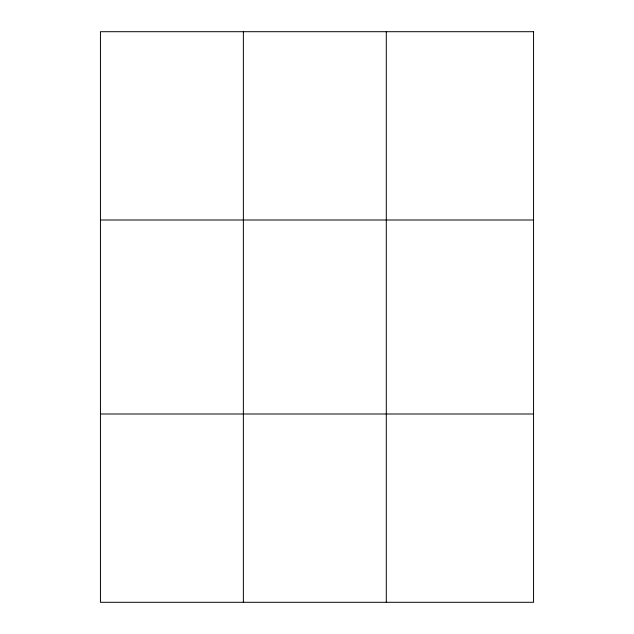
<?xml version="1.0" encoding="UTF-8"?>
<svg xmlns="http://www.w3.org/2000/svg" width="634" height="634" viewBox="0 0 634 634"><rect width="100%" height="100%" fill="white"/><g stroke="black" fill="none" stroke-linecap="round" stroke-linejoin="round"><path stroke-width="0.95" d="M243.369 602.3L243.369 31.7M386.296 602.3L386.296 31.7M100.449 219.998L533.551 219.998M100.449 414.002L533.551 414.002M533.551 31.7L533.551 602.3L100.449 602.3L100.449 31.7L533.551 31.7"/></g></svg>
